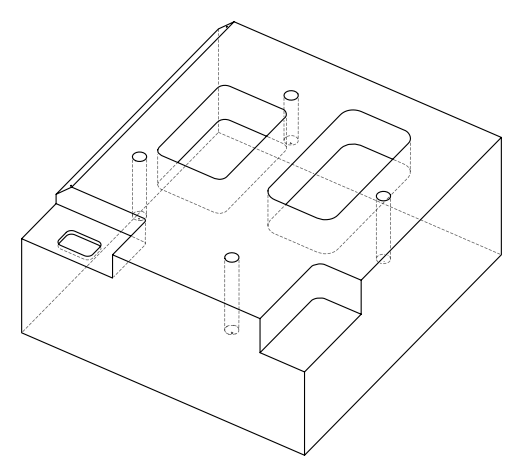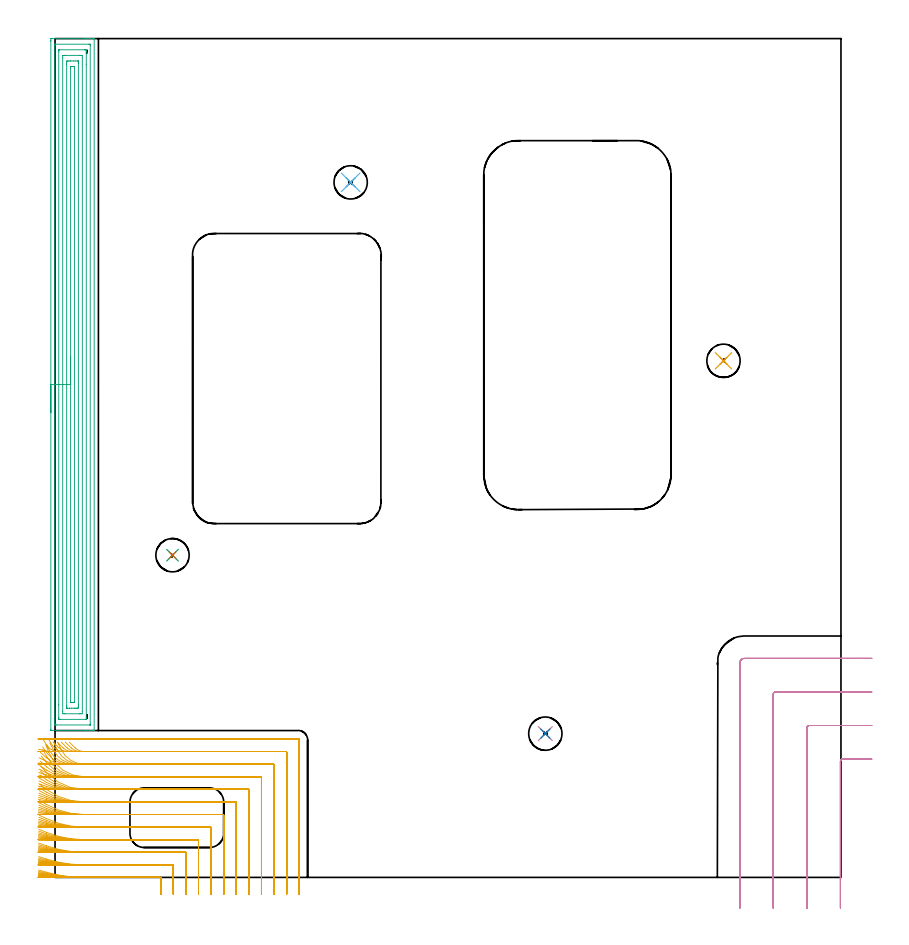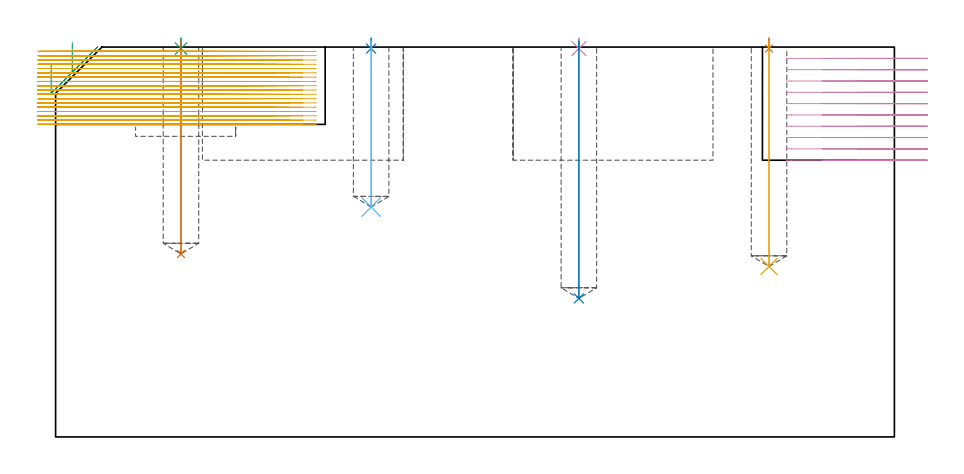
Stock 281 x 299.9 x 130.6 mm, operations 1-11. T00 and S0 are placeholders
(PLAN: 14 operations, 7 tool changes, 107.9 min)
(1 SPOT_DRILL | STEP1POCKET | NXT0321_9005460120000 | 0.03 min | 1 mm3)
(2 SPOT_DRILL_1 | STEP1POCKET_1 | NXT0321_9005460120000 | 0.03 min | 2 mm3)
(3 SPOT_DRILL_2 | STEP1POCKET_2 | NXT0321_9005460120000 | 0.03 min | 1 mm3)
(4 SPOT_DRILL_3 | STEP1POCKET_3 | NXT0321_9005460120000 | 0.03 min | 1 mm3)
(5 DRILL_BLIND_HOLE_INTO_CENTER | STEP1POCKET | UGT0301_229 | 0.3 min | 7892 mm3)
(6 DRILL_BLIND_HOLE_INTO_CENTER_1 | STEP1POCKET_1 | UGT0301_229 | 0.22 min | 5683 mm3)
(7 DRILL_BLIND_HOLE_INTO_CENTER_2 | STEP1POCKET_2 | UGT0301_229 | 0.29 min | 7425 mm3)
(8 DRILL_BLIND_HOLE_INTO_CENTER_3 | STEP1POCKET_3 | UGT0301_229 | 0.35 min | 9080 mm3)
(9 AREA_MILL | FG_CHAMFER_SURFACE | UGT0205_001 | 12.13 min | 30596 mm3)
(10 MILL_CORNER_NOTCH_RECTANGULAR | CORNER_NOTCH_RECTANGULAR | NXT0201_012 | Follow Part, ap 4, ae 75% | 9.04 min | 143819 mm3)
(11 MILL_CORNER_NOTCH_RECTANGULAR_1 | CORNER_NOTCH_RECTANGULAR_1 | NXT0201_008 | Follow Part, ap 1.5, ae 75% | 47.93 min | 121853 mm3)
(12 MILL_RECTANGULAR_POCKET | POCKET_RECTANGULAR_STRAIGHT | NXT0201_011 | Follow Part, ap 3, ae 75% | 21.23 min | 262664 mm3)
(13 MILL_RECTANGULAR_POCKET_1 | POCKET_RECTANGULAR_STRAIGHT_1 | NXT0201_012 | Follow Part, ap 4, ae 75% | 15.7 min | 329533 mm3)
(14 MILL_RECTANGULAR_POCKET_2 | POCKET_RECTANGULAR_STRAIGHT_2 | UGT0201_101 | Follow Part, ap 2.5, ae 75% | 0.6 min | 2750 mm3)
(TOOL NXT0321_9005460120000 | NC Spot Drill, 142deg, 12mm, Carbide, Uncoated | D12 PA142 FL30 Z2)
(TOOL UGT0301_229 | Twist Drill 11.9 mm | D11.9 PA118 FL100 Z2)
(TOOL UGT0205_001 | Chamfer Mill 20 x 3 x 45 deg. | D20 FL50 Z2)
(TOOL NXT0201_012 | ENDMILL 16mm [2P460-1600-NA 1630] | D16 FL38 Z6)
(TOOL NXT0201_008 | ENDMILL 6mm [2P460-0600-NA 1630] | D6 FL26 Z6)
(TOOL NXT0201_011 | ENDMILL 12mm [2P460-1200-NA 1630] | D12 FL38 Z6)
(TOOL UGT0201_101 | End Mill 10 mm | D10 FL12 Z2)
(OP 1 SPOT_DRILL)
G17 G21 G94 G90
T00 M6
G54
G17 G0 G90 X239. Y184.7 S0 M3
G43 Z140.6 H0
G94 G81 G98 Z130.088 F250. R133.6
G80
M5
M2
(OP 2 SPOT_DRILL_1)
G17 G21 G94 G90
T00 M6
G54
G17 G0 G90 X105.7 Y248.5 S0 M3
G43 Z140.6 H0
G94 G81 G98 Z130.088 F250. R133.6
G80
M5
M2
(OP 3 SPOT_DRILL_2)
G17 G21 G94 G90
T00 M6
G54
G17 G0 G90 X42. Y115.2 S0 M3
G43 Z140.6 H0
G94 G81 G98 Z130.088 F250. R133.6
G80
M5
M2
(OP 4 SPOT_DRILL_3)
G17 G21 G94 G90
T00 M6
G54
G17 G0 G90 X175.3 Y51.4 S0 M3
G43 Z140.6 H0
G94 G81 G98 Z130.088 F250. R133.6
G80
M5
M2
(OP 5 DRILL_BLIND_HOLE_INTO_CENTER)
G17 G21 G94 G90
T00 M6
G54
G17 G0 G90 X239. Y184.7 S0 M3
G43 Z140.6 H0
G94 G81 G98 Z57.1 F250. R132.6
G80
M5
M2
(OP 6 DRILL_BLIND_HOLE_INTO_CENTER_1)
G17 G21 G94 G90
T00 M6
G54
G17 G0 G90 X105.7 Y248.5 S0 M3
G43 Z140.6 H0
G94 G81 G98 Z77. F250. R132.6
G80
M5
M2
(OP 7 DRILL_BLIND_HOLE_INTO_CENTER_2)
G17 G21 G94 G90
T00 M6
G54
G17 G0 G90 X42. Y115.2 S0 M3
G43 Z140.6 H0
G94 G81 G98 Z61.3 F250. R132.6
G80
M5
M2
(OP 8 DRILL_BLIND_HOLE_INTO_CENTER_3)
G17 G21 G94 G90
T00 M6
G54
G17 G0 G90 X175.3 Y51.4 S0 M3
G43 Z140.6 H0
G94 G81 G98 Z46.4 F250. R132.6
G80
M5
M2
(OP 9 AREA_MILL)
G17 G21 G94 G90
T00 M6
G54
G17 G0 G90 X-1.5 Y166.2 S1061 M3
G43 Z140.6 H0
Z125.1
G94 G1 Y166.238 Z124.228 F250.
Y166.352 Z123.363
Y166.541 Z122.512
Y166.803 Z121.68
Y167.137 Z120.874
Y167.54 Z120.1
Y168.008 Z119.364
Y168.54 Z118.672
Y169.129 Z118.029
Y169.772 Z117.44
Y170.464 Z116.908
Y171.2 Z116.44
Y171.974 Z116.037
Y172.78 Z115.703
Y173.612 Z115.441
Y174.464 Z115.252
Y175.328 Z115.138
Y176.2 Z115.1
Y299.017
X-1.498 Y299.3 Z115.102
X-1.492 Y299.893 Z115.106
X-1.488 Y299.896 Z115.11
X-0.891 Y299.9 Z115.706
X10.713 Z127.307
X11.299 Z127.896
X11.606 Z128.202
X12.192 Z128.788
X12.499 Z129.094
X13.113 Z129.713
X13.581 Z130.18
X13.945 Y299.897 Z130.536
X13.972 Y299.895 Z130.563
X13.997 Y299.89 Z130.588
X14. Y299.746 Z130.6
Y52.654
X13.998 Y52.51 Z130.588
X13.947 Y52.507 Z130.538
X13.581 Y52.5 Z130.18
X13.113 Z129.713
X12.499 Z129.094
X11.299 Z127.896
X10.713 Z127.307
X2.26 Z118.857
X-1.13 Z115.467
X-1.185 Y52.501 Z115.412
X-1.492 Y52.51 Z115.106
X-1.499 Y52.815 Z115.099
Y52.839
X-1.5 Y176.2 Z115.1
X-0.086 Z116.514
Y297.603
X-0.084 Y297.69 Z116.516
X-0.079 Y297.863 Z116.521
X-0.076 Y297.892 Z116.524
X-0.07 Y297.894 Z116.53
X-0.047 Y297.897 Z116.553
X0.001 Y297.899 Z116.601
X12.116 Z128.716
X12.499 Y297.893 Z129.099
X12.553 Y297.89 Z129.153
X12.579 Y297.884 Z129.179
X12.585 Y297.516 Z129.185
Y54.797
X12.584 Y54.71 Z129.184
X12.579 Y54.537 Z129.179
X12.576 Y54.508 Z129.176
X12.57 Y54.506 Z129.17
X12.547 Y54.503 Z129.147
X12.499 Y54.501 Z129.099
X0.384 Z116.984
X0.001 Y54.507 Z116.601
X-0.053 Y54.51 Z116.547
X-0.079 Y54.515 Z116.521
X-0.086 Y54.884 Z116.514
Y176.2
X1.328 Z117.928
X1.329 Y295.297 Z117.929
X1.333 Y295.732 Z117.933
X1.335 Y295.845 Z117.935
X1.344 Y295.89 Z117.944
X1.451 Y295.895 Z118.051
X1.619 Y295.899 Z118.219
X10.546 Y295.9 Z127.146
X10.713 Y295.897 Z127.313
X10.881 Y295.891 Z127.481
X11.165 Y295.875 Z127.765
X11.167 Y295.732 Z127.767
X11.17 Y295.275 Z127.77
X11.171 Y290.703 Z127.771
Y57.103
X11.167 Y56.668 Z127.767
X11.165 Y56.555 Z127.765
X11.155 Y56.51 Z127.755
X11.049 Y56.505 Z127.649
X10.88 Y56.501 Z127.48
X1.954 Y56.5 Z118.554
X1.787 Y56.503 Z118.387
X1.619 Y56.509 Z118.219
X1.335 Y56.525 Z117.935
X1.333 Y56.668 Z117.933
X1.329 Y57.125 Z117.929
X1.328 Y61.711 Z117.928
Y176.2
X2.743 Z119.343
Y293.056
X2.75 Y293.878 Z119.35
X3.572 Y293.9 Z120.172
X3.62 Z120.22
X8.976 Z125.576
X9.75 Y293.877 Z126.35
X9.757 Y293.12 Z126.357
Y59.344
X9.75 Y58.522 Z126.35
X8.928 Y58.5 Z125.528
X8.88 Z125.48
X3.524 Z120.124
X2.75 Y58.523 Z119.35
X2.743 Y59.281 Z119.343
Y176.2
X4.157 Z120.757
Y290.687
X4.158 Y291.272 Z120.758
X4.16 Y291.577 Z120.76
X4.164 Y291.878 Z120.764
X4.465 Y291.89 Z121.065
X4.732 Y291.897 Z121.332
X5.357 Y291.9 Z121.957
X5.622 Z122.222
X6.514 Z123.114
X7.407 Z124.007
X8.035 Y291.896 Z124.635
X8.308 Y291.892 Z124.908
X8.336 Y291.88 Z124.936
X8.338 Y291.861 Z124.938
X8.342 Y291.272 Z124.942
X8.343 Y290.965 Z124.943
Y61.713
X8.342 Y61.128 Z124.942
X8.34 Y60.823 Z124.94
X8.336 Y60.523 Z124.936
X8.035 Y60.51 Z124.635
X7.768 Y60.503 Z124.368
X7.143 Y60.5 Z123.743
X6.878 Z123.478
X5.986 Z122.586
X5.093 Z121.693
X4.465 Y60.503 Z121.065
X4.192 Y60.508 Z120.792
X4.163 Y60.52 Z120.763
X4.161 Y60.539 Z120.761
X4.158 Y61.128 Z120.758
X4.157 Y61.435 Z120.757
Y176.2
X5.571 Z122.171
Y289.488
X5.573 Y289.827 Z122.173
X5.575 Y289.869 Z122.175
X5.577 Y289.883 Z122.177
X5.592 Y289.89 Z122.192
X5.7 Y289.895 Z122.3
X5.839 Y289.899 Z122.439
X6.25 Y289.9 Z122.85
X6.731 Y289.899 Z123.331
X6.883 Y289.896 Z123.483
X6.915 Y289.891 Z123.515
X6.922 Y289.888 Z123.522
X6.925 Y289.877 Z123.525
X6.927 Y289.843 Z123.527
X6.929 Y289.702 Z123.529
Y289.488
Y62.912
X6.926 Y62.573 Z123.526
X6.925 Y62.531 Z123.525
X6.923 Y62.517 Z123.523
X6.908 Y62.51 Z123.508
X6.799 Y62.505 Z123.399
X6.661 Y62.501 Z123.261
X6.25 Y62.5 Z122.85
X5.769 Y62.501 Z122.369
X5.617 Y62.504 Z122.217
X5.585 Y62.508 Z122.185
X5.578 Y62.512 Z122.178
X5.575 Y62.523 Z122.175
X5.573 Y62.557 Z122.173
X5.571 Y62.698 Z122.171
Y62.912
Y176.2
Y177.072 Z122.209
Y177.936 Z122.323
Y178.788 Z122.512
Y179.62 Z122.774
Y180.426 Z123.108
Y181.2 Z123.511
Y181.936 Z123.98
Y182.628 Z124.511
Y183.271 Z125.1
Y183.86 Z125.743
Y184.392 Z126.435
Y184.86 Z127.171
Y185.263 Z127.945
Y185.597 Z128.751
Y185.859 Z129.583
Y186.048 Z130.435
Y186.162 Z131.3
Y186.2 Z132.171
G0 Z140.6
M5
M2
(OP 10 MILL_CORNER_NOTCH_RECTANGULAR)
G17 G21 G94 G90
T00 M6
G54
G17 G0 G90 X292. Y42.3 S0 M3
G43 Z140.6 H1
Z126.81
G94 G1 X289. F250.
X281.596 F500.
G3 X280.8 Y41.504 R0.8
G1 Y-8.
Y-11. F250.
G0 Z140.6
X292. Y54.3
Z126.81
G1 X289.
X269.596 F500.
G3 X268.8 Y53.504 R0.8
G1 Y-8.
Y-11. F250.
G0 Z140.6
X292. Y66.3
Z126.81
G1 X289.
X257.596 F500.
G3 X256.8 Y65.504 R0.8
G1 Y-8.
Y-11. F250.
G0 Z140.6
X292. Y78.3
Z126.81
G1 X289.
X246.5 F500.
G3 X244.8 Y76.6 R1.7
G1 Y-8.
Y-11. F250.
G0 Z140.6
X292. Y42.3
Z123.02
G1 X289.
X281.596 F500.
G3 X280.8 Y41.504 R0.8
G1 Y-8.
Y-11. F250.
G0 Z140.6
X292. Y54.3
Z123.02
G1 X289.
X269.596 F500.
G3 X268.8 Y53.504 R0.8
G1 Y-8.
Y-11. F250.
G0 Z140.6
X292. Y66.3
Z123.02
G1 X289.
X257.596 F500.
G3 X256.8 Y65.504 R0.8
G1 Y-8.
Y-11. F250.
G0 Z140.6
X292. Y78.3
Z123.02
G1 X289.
X246.5 F500.
G3 X244.8 Y76.6 R1.7
G1 Y-8.
Y-11. F250.
G0 Z140.6
X292. Y42.3
Z119.23
G1 X289.
X281.596 F500.
G3 X280.8 Y41.504 R0.8
G1 Y-8.
Y-11. F250.
G0 Z140.6
X292. Y54.3
Z119.23
G1 X289.
X269.596 F500.
G3 X268.8 Y53.504 R0.8
G1 Y-8.
Y-11. F250.
G0 Z140.6
X292. Y66.3
Z119.23
G1 X289.
X257.596 F500.
G3 X256.8 Y65.504 R0.8
G1 Y-8.
Y-11. F250.
G0 Z140.6
X292. Y78.3
Z119.23
G1 X289.
X246.5 F500.
G3 X244.8 Y76.6 R1.7
G1 Y-8.
Y-11. F250.
G0 Z140.6
X292. Y42.3
Z115.44
G1 X289.
X281.596 F500.
G3 X280.8 Y41.504 R0.8
G1 Y-8.
Y-11. F250.
G0 Z140.6
X292. Y54.3
Z115.44
G1 X289.
X269.596 F500.
G3 X268.8 Y53.504 R0.8
G1 Y-8.
Y-11. F250.
G0 Z140.6
X292. Y66.3
Z115.44
G1 X289.
X257.596 F500.
G3 X256.8 Y65.504 R0.8
G1 Y-8.
Y-11. F250.
G0 Z140.6
X292. Y78.3
Z115.44
G1 X289.
X246.5 F500.
G3 X244.8 Y76.6 R1.7
G1 Y-8.
Y-11. F250.
G0 Z140.6
X292. Y42.3
Z111.65
G1 X289.
X281.596 F500.
G3 X280.8 Y41.504 R0.8
G1 Y-8.
Y-11. F250.
G0 Z140.6
X292. Y54.3
Z111.65
G1 X289.
X269.596 F500.
G3 X268.8 Y53.504 R0.8
G1 Y-8.
Y-11. F250.
G0 Z140.6
X292. Y66.3
Z111.65
G1 X289.
X257.596 F500.
G3 X256.8 Y65.504 R0.8
G1 Y-8.
Y-11. F250.
G0 Z140.6
X292. Y78.3
Z111.65
G1 X289.
X246.5 F500.
G3 X244.8 Y76.6 R1.7
G1 Y-8.
Y-11. F250.
G0 Z140.6
X292. Y42.3
Z107.86
G1 X289.
X281.596 F500.
G3 X280.8 Y41.504 R0.8
G1 Y-8.
Y-11. F250.
G0 Z140.6
X292. Y54.3
Z107.86
G1 X289.
X269.596 F500.
G3 X268.8 Y53.504 R0.8
G1 Y-8.
Y-11. F250.
G0 Z140.6
X292. Y66.3
Z107.86
G1 X289.
X257.596 F500.
G3 X256.8 Y65.504 R0.8
G1 Y-8.
Y-11. F250.
G0 Z140.6
X292. Y78.3
Z107.86
G1 X289.
X246.5 F500.
G3 X244.8 Y76.6 R1.7
G1 Y-8.
Y-11. F250.
G0 Z140.6
X292. Y42.3
Z104.07
G1 X289.
X281.596 F500.
G3 X280.8 Y41.504 R0.8
G1 Y-8.
Y-11. F250.
G0 Z140.6
X292. Y54.3
Z104.07
G1 X289.
X269.596 F500.
G3 X268.8 Y53.504 R0.8
G1 Y-8.
Y-11. F250.
G0 Z140.6
X292. Y66.3
Z104.07
G1 X289.
X257.596 F500.
G3 X256.8 Y65.504 R0.8
G1 Y-8.
Y-11. F250.
G0 Z140.6
X292. Y78.3
Z104.07
G1 X289.
X246.5 F500.
G3 X244.8 Y76.6 R1.7
G1 Y-8.
Y-11. F250.
G0 Z140.6
X292. Y42.3
Z100.28
G1 X289.
X281.596 F500.
G3 X280.8 Y41.504 R0.8
G1 Y-8.
Y-11. F250.
G0 Z140.6
X292. Y54.3
Z100.28
G1 X289.
X269.596 F500.
G3 X268.8 Y53.504 R0.8
G1 Y-8.
Y-11. F250.
G0 Z140.6
X292. Y66.3
Z100.28
G1 X289.
X257.596 F500.
G3 X256.8 Y65.504 R0.8
G1 Y-8.
Y-11. F250.
G0 Z140.6
X292. Y78.3
Z100.28
G1 X289.
X246.5 F500.
G3 X244.8 Y76.6 R1.7
G1 Y-8.
Y-11. F250.
G0 Z140.6
X292. Y42.3
Z96.49
G1 X289.
X281.596 F500.
G3 X280.8 Y41.504 R0.8
G1 Y-8.
Y-11. F250.
G0 Z140.6
X292. Y54.3
Z96.49
G1 X289.
X269.596 F500.
G3 X268.8 Y53.504 R0.8
G1 Y-8.
Y-11. F250.
G0 Z140.6
X292. Y66.3
Z96.49
G1 X289.
X257.596 F500.
G3 X256.8 Y65.504 R0.8
G1 Y-8.
Y-11. F250.
G0 Z140.6
X292. Y78.3
Z96.49
G1 X289.
X246.5 F500.
G3 X244.8 Y76.6 R1.7
G1 Y-8.
Y-11. F250.
G0 Z140.6
X292. Y42.3
Z92.7
G1 X289.
X281.596 F500.
G3 X280.8 Y41.504 R0.8
G1 Y-8.
Y-11. F250.
G0 Z140.6
X292. Y54.3
Z92.7
G1 X289.
X269.596 F500.
G3 X268.8 Y53.504 R0.8
G1 Y-8.
Y-11. F250.
G0 Z140.6
X292. Y66.3
Z92.7
G1 X289.
X257.596 F500.
G3 X256.8 Y65.504 R0.8
G1 Y-8.
Y-11. F250.
G0 Z140.6
X292. Y78.3
Z92.7
G1 X289.
X246.5 F500.
G3 X244.8 Y76.6 R1.7
G1 Y-8.
Y-11. F250.
G0 Z140.6
M5
M2
(OP 11 MILL_CORNER_NOTCH_RECTANGULAR_1)
G17 G21 G94 G90
T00 M6
G54
G17 G0 G90 X37.8 Y-6. S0 M3
G43 Z140.6 H1
Z129.161
G94 G1 Y-3. F250.
Y-0.296 F500.
G3 X37.504 Y0. R0.3
G1 X10.385
G2 X-3. Y1.844 R49.5
G1 X-5.888 Y2.655 F250.
G0 Z140.6
X42.3 Y-6.
Z129.161
G1 Y-3.
Y4.204 F500.
G3 X42.004 Y4.5 R0.3
G1 X10.385
G2 X-3. Y6.537 R45.
G1 X-5.864 Y7.429 F250.
G0 Z140.6
X46.8 Y-6.
Z129.161
G1 Y-3.
Y8.703 F500.
G3 X46.503 Y9. R0.3
G1 X10.385
G2 X-3. Y11.276 R40.5
G1 X-5.831 Y12.267 F250.
G0 Z140.6
X51.3 Y-6.
Z129.161
G1 Y-3.
Y13.203 F500.
G3 X51.003 Y13.5 R0.3
G1 X10.385
G2 X-3. Y16.081 R36.
G1 X-5.785 Y17.196 F250.
G0 Z140.6
X55.8 Y-6.
Z129.161
G1 Y-3.
Y17.703 F500.
G3 X55.503 Y18. R0.3
G1 X10.385
G2 X-3. Y20.985 R31.5
G1 X-5.716 Y22.26 F250.
G0 Z140.6
X60.3 Y-6.
Z129.161
G1 Y-3.
Y22.203 F500.
G3 X60.003 Y22.5 R0.3
G1 X10.385
G2 X-3. Y26.051 R27.
G1 X-5.605 Y27.539 F250.
G0 Z140.6
X64.8 Y-6.
Z129.161
G1 Y-3.
Y26.703 F500.
G3 X64.503 Y27. R0.3
G1 X10.385
G2 X-3. Y31.415 R22.5
G1 X-5.411 Y33.199 F250.
G0 Z140.6
X69.3 Y-6.
Z129.161
G1 Y-3.
Y31.203 F500.
G3 X69.003 Y31.5 R0.3
G1 X10.385
G2 X-3. Y37.465 R18.
G1 X-5.006 Y39.696 F250.
G0 Z140.6
X73.8 Y-6.
Z129.161
G1 Y-3.
Y35.703 F500.
G3 X73.503 Y36. R0.3
G1 X10.385
G2 X-2.179 Y44.562 R13.5
G1 X-3.276 Y47.354 F250.
G0 Z140.6
X78.3 Y-6.
Z129.161
G1 Y-3.
Y40.202 F500.
G3 X78.002 Y40.5 R0.3
G1 X10.385
G2 X2.323 Y45.5 R9.
G1 X0.99 Y48.187 F250.
G0 Z140.6
X82.8 Y-6.
Z129.161
G1 Y-3.
Y44.702 F500.
G3 X82.502 Y45. R0.3
G1 X10.385
G2 X7.251 Y46.271 R4.5
G1 X5.098 Y48.36 F250.
G0 Z140.6
X87.3 Y-6.
Z129.161
G1 Y-3.
Y49.202 F500.
G3 X87.002 Y49.5 R0.3
G1 X10.385
X7.385 F250.
G0 Z140.6
X37.8 Y-6.
Z127.722
G1 Y-3.
Y-0.296 F500.
G3 X37.504 Y0. R0.3
G1 X8.945
G2 X-3. Y1.463 R49.5
G1 X-5.911 Y2.187 F250.
G0 Z140.6
X42.3 Y-6.
Z127.722
G1 Y-3.
Y4.204 F500.
G3 X42.004 Y4.5 R0.3
G1 X8.945
G2 X-3. Y6.114 R45.
G1 X-5.892 Y6.911 F250.
G0 Z140.6
X46.8 Y-6.
Z127.722
G1 Y-3.
Y8.703 F500.
G3 X46.503 Y9. R0.3
G1 X8.945
G2 X-3. Y10.801 R40.5
G1 X-5.867 Y11.686 F250.
G0 Z140.6
X51.3 Y-6.
Z127.722
G1 Y-3.
Y13.203 F500.
G3 X51.003 Y13.5 R0.3
G1 X8.945
G2 X-3. Y15.539 R36.
G1 X-5.83 Y16.535 F250.
G0 Z140.6
X55.8 Y-6.
Z127.722
G1 Y-3.
Y17.703 F500.
G3 X55.503 Y18. R0.3
G1 X8.945
G2 X-3. Y20.353 R31.5
G1 X-5.776 Y21.49 F250.
G0 Z140.6
X60.3 Y-6.
Z127.722
G1 Y-3.
Y22.203 F500.
G3 X60.003 Y22.5 R0.3
G1 X8.945
G2 X-3. Y25.286 R27.
G1 X-5.69 Y26.613 F250.
G0 Z140.6
X64.8 Y-6.
Z127.722
G1 Y-3.
Y26.703 F500.
G3 X64.503 Y27. R0.3
G1 X8.945
G2 X-3. Y30.432 R22.5
G1 X-5.542 Y32.025 F250.
G0 Z140.6
X69.3 Y-6.
Z127.722
G1 Y-3.
Y31.203 F500.
G3 X69.003 Y31.5 R0.3
G1 X8.945
G2 X-3. Y36.034 R18.
G1 X-5.244 Y38.025 F250.
G0 Z140.6
X73.8 Y-6.
Z127.722
G1 Y-3.
Y35.703 F500.
G3 X73.503 Y36. R0.3
G1 X8.945
G2 X-2.94 Y43.097 R13.5
G1 X-4.363 Y45.738 F250.
G0 Z140.6
X78.3 Y-6.
Z127.722
G1 Y-3.
Y40.202 F500.
G3 X78.002 Y40.5 R0.3
G1 X8.945
G2 X0.882 Y45.5 R9.
G1 X-0.451 Y48.187 F250.
G0 Z140.6
X82.8 Y-6.
Z127.722
G1 Y-3.
Y44.702 F500.
G3 X82.502 Y45. R0.3
G1 X8.945
G2 X5.811 Y46.27 R4.5
G1 X3.658 Y48.36 F250.
G0 Z140.6
X87.3 Y-6.
Z127.722
G1 Y-3.
Y49.202 F500.
G3 X87.002 Y49.5 R0.3
G1 X8.945
X5.945 F250.
G0 Z140.6
X37.8 Y-6.
Z126.283
G1 Y-3.
Y-0.296 F500.
G3 X37.504 Y0. R0.3
G1 X7.507
G2 X-3. Y1.128 R49.5
G1 X-5.932 Y1.765 F250.
G0 Z140.6
X42.3 Y-6.
Z126.283
G1 Y-3.
Y4.204 F500.
G3 X42.004 Y4.5 R0.3
G1 X7.507
G2 X-3. Y5.744 R45.
G1 X-5.917 Y6.444 F250.
G0 Z140.6
X46.8 Y-6.
Z126.283
G1 Y-3.
Y8.703 F500.
G3 X46.503 Y9. R0.3
G1 X7.507
G2 X-3. Y10.387 R40.5
G1 X-5.897 Y11.165 F250.
G0 Z140.6
X51.3 Y-6.
Z126.283
G1 Y-3.
Y13.203 F500.
G3 X51.003 Y13.5 R0.3
G1 X7.507
G2 X-3. Y15.068 R36.
G1 X-5.869 Y15.943 F250.
G0 Z140.6
X55.8 Y-6.
Z126.283
G1 Y-3.
Y17.703 F500.
G3 X55.503 Y18. R0.3
G1 X7.507
G2 X-3. Y19.804 R31.5
G1 X-5.828 Y20.805 F250.
G0 Z140.6
X60.3 Y-6.
Z126.283
G1 Y-3.
Y22.203 F500.
G3 X60.003 Y22.5 R0.3
G1 X7.507
G2 X-3. Y24.628 R27.
G1 X-5.764 Y25.796 F250.
G0 Z140.6
X64.8 Y-6.
Z126.283
G1 Y-3.
Y26.703 F500.
G3 X64.503 Y27. R0.3
G1 X7.507
G2 X-3. Y29.604 R22.5
G1 X-5.653 Y31.005 F250.
G0 Z140.6
X69.3 Y-6.
Z126.283
G1 Y-3.
Y31.203 F500.
G3 X69.003 Y31.5 R0.3
G1 X7.507
G2 X-3. Y34.885 R18.
G1 X-5.436 Y36.636 F250.
G0 Z140.6
X73.8 Y-6.
Z126.283
G1 Y-3.
Y35.703 F500.
G3 X73.503 Y36. R0.3
G1 X7.507
G2 X-3. Y41.024 R13.5
G1 X-4.884 Y43.359 F250.
G0 Z140.6
X78.3 Y-6.
Z126.283
G1 Y-3.
Y40.202 F500.
G3 X78.002 Y40.5 R0.3
G1 X7.507
G2 X-0.531 Y45.453 R9.
G1 X-1.88 Y48.132 F250.
G0 Z140.6
X82.8 Y-6.
Z126.283
G1 Y-3.
Y44.702 F500.
G3 X82.502 Y45. R0.3
G1 X7.507
G2 X4.373 Y46.271 R4.5
G1 X2.22 Y48.36 F250.
G0 Z140.6
X87.3 Y-6.
Z126.283
G1 Y-3.
Y49.202 F500.
G3 X87.002 Y49.5 R0.3
G1 X7.507
X4.507 F250.
G0 Z140.6
X37.8 Y-6.
Z124.844
G1 Y-3.
Y-0.296 F500.
G3 X37.504 Y0. R0.3
G1 X6.069
G2 X-3. Y0.838 R49.5
G1 X-5.949 Y1.388 F250.
G0 Z140.6
X42.3 Y-6.
Z124.844
G1 Y-3.
Y4.204 F500.
G3 X42.004 Y4.5 R0.3
G1 X6.069
G2 X-3. Y5.423 R45.
G1 X-5.938 Y6.028 F250.
G0 Z140.6
X46.8 Y-6.
Z124.844
G1 Y-3.
Y8.703 F500.
G3 X46.503 Y9. R0.3
G1 X6.069
G2 X-3. Y10.028 R40.5
G1 X-5.924 Y10.7 F250.
G0 Z140.6
X51.3 Y-6.
Z124.844
G1 Y-3.
Y13.203 F500.
G3 X51.003 Y13.5 R0.3
G1 X6.069
G2 X-3. Y14.661 R36.
G1 X-5.903 Y15.417 F250.
G0 Z140.6
X55.8 Y-6.
Z124.844
G1 Y-3.
Y17.703 F500.
G3 X55.503 Y18. R0.3
G1 X6.069
G2 X-3. Y19.334 R31.5
G1 X-5.873 Y20.198 F250.
G0 Z140.6
X60.3 Y-6.
Z124.844
G1 Y-3.
Y22.203 F500.
G3 X60.003 Y22.5 R0.3
G1 X6.069
G2 X-3. Y24.069 R27.
G1 X-5.826 Y25.076 F250.
G0 Z140.6
X64.8 Y-6.
Z124.844
G1 Y-3.
Y26.703 F500.
G3 X64.503 Y27. R0.3
G1 X6.069
G2 X-3. Y28.909 R22.5
G1 X-5.746 Y30.118 F250.
G0 Z140.6
X69.3 Y-6.
Z124.844
G1 Y-3.
Y31.203 F500.
G3 X69.003 Y31.5 R0.3
G1 X6.069
G2 X-3. Y33.952 R18.
G1 X-5.591 Y35.463 F250.
G0 Z140.6
X73.8 Y-6.
Z124.844
G1 Y-3.
Y35.703 F500.
G3 X73.503 Y36. R0.3
G1 X6.069
G2 X-3. Y39.5 R13.5
G1 X-5.222 Y41.515 F250.
G0 Z140.6
X78.3 Y-6.
Z124.844
G1 Y-3.
Y40.202 F500.
G3 X78.002 Y40.5 R0.3
G1 X6.069
G2 X-1.706 Y44.968 R9.
G1 X-3.217 Y47.559 F250.
G0 Z140.6
X82.8 Y-6.
Z124.844
G1 Y-3.
Y44.702 F500.
G3 X82.502 Y45. R0.3
G1 X6.069
G2 X2.93 Y46.276 R4.5
G1 X0.781 Y48.368 F250.
G0 Z140.6
X87.3 Y-6.
Z124.844
G1 Y-3.
Y49.202 F500.
G3 X87.002 Y49.5 R0.3
G1 X6.069
X3.069 F250.
G0 Z140.6
X37.8 Y-6.
Z123.405
G1 Y-3.
Y-0.296 F500.
G3 X37.504 Y0. R0.3
G1 X4.604
G2 X-3. Y0.588 R49.5
G1 X-5.964 Y1.048 F250.
G0 Z140.6
X42.3 Y-6.
Z123.405
G1 Y-3.
Y4.204 F500.
G3 X42.004 Y4.5 R0.3
G1 X4.604
G2 X-3. Y5.147 R45.
G1 X-5.957 Y5.654 F250.
G0 Z140.6
X46.8 Y-6.
Z123.405
G1 Y-3.
Y8.703 F500.
G3 X46.503 Y9. R0.3
G1 X4.604
G2 X-3. Y9.72 R40.5
G1 X-5.947 Y10.284 F250.
G0 Z140.6
X51.3 Y-6.
Z123.405
G1 Y-3.
Y13.203 F500.
G3 X51.003 Y13.5 R0.3
G1 X4.604
G2 X-3. Y14.312 R36.
G1 X-5.932 Y14.946 F250.
G0 Z140.6
X55.8 Y-6.
Z123.405
G1 Y-3.
Y17.703 F500.
G3 X55.503 Y18. R0.3
G1 X4.604
G2 X-3. Y18.932 R31.5
G1 X-5.911 Y19.656 F250.
G0 Z140.6
X60.3 Y-6.
Z123.405
G1 Y-3.
Y22.203 F500.
G3 X60.003 Y22.5 R0.3
G1 X4.604
G2 X-3. Y23.593 R27.
G1 X-5.879 Y24.438 F250.
G0 Z140.6
X64.8 Y-6.
Z123.405
G1 Y-3.
Y26.703 F500.
G3 X64.503 Y27. R0.3
G1 X4.604
G2 X-3. Y28.324 R22.5
G1 X-5.823 Y29.338 F250.
G0 Z140.6
X69.3 Y-6.
Z123.405
G1 Y-3.
Y31.203 F500.
G3 X69.003 Y31.5 R0.3
G1 X4.604
G2 X-3. Y33.185 R18.
G1 X-5.719 Y34.452 F250.
G0 Z140.6
X73.8 Y-6.
Z123.405
G1 Y-3.
Y35.703 F500.
G3 X73.503 Y36. R0.3
G1 X4.604
G2 X-3. Y38.345 R13.5
G1 X-5.479 Y40.035 F250.
G0 Z140.6
X78.3 Y-6.
Z123.405
G1 Y-3.
Y40.202 F500.
G3 X78.002 Y40.5 R0.3
G1 X4.604
G2 X-2.663 Y44.191 R9.
G1 X-4.433 Y46.614 F250.
G0 Z140.6
X82.8 Y-6.
Z123.405
G1 Y-3.
Y44.702 F500.
G3 X82.502 Y45. R0.3
G1 X4.604
G2 X1.387 Y46.353 R4.5
G1 X-0.711 Y48.498 F250.
G0 Z140.6
X87.3 Y-6.
Z123.405
G1 Y-3.
Y49.202 F500.
G3 X87.002 Y49.5 R0.3
G1 X4.604
X1.604 F250.
G0 Z140.6
X37.8 Y-6.
Z121.967
G1 Y-3.
Y-0.296 F500.
G3 X37.504 Y0. R0.3
G1 X2.938
G2 X-3. Y0.357 R49.5
G1 X-5.978 Y0.717 F250.
G0 Z140.6
X42.3 Y-6.
Z121.967
G1 Y-3.
Y4.204 F500.
G3 X42.004 Y4.5 R0.3
G1 X2.938
G2 X-3. Y4.894 R45.
G1 X-5.974 Y5.289 F250.
G0 Z140.6
X46.8 Y-6.
Z121.967
G1 Y-3.
Y8.703 F500.
G3 X46.503 Y9. R0.3
G1 X2.938
G2 X-3. Y9.438 R40.5
G1 X-5.968 Y9.878 F250.
G0 Z140.6
X51.3 Y-6.
Z121.967
G1 Y-3.
Y13.203 F500.
G3 X51.003 Y13.5 R0.3
G1 X2.938
G2 X-3. Y13.993 R36.
G1 X-5.959 Y14.488 F250.
G0 Z140.6
X55.8 Y-6.
Z121.967
G1 Y-3.
Y17.703 F500.
G3 X55.503 Y18. R0.3
G1 X2.938
G2 X-3. Y18.565 R31.5
G1 X-5.946 Y19.13 F250.
G0 Z140.6
X60.3 Y-6.
Z121.967
G1 Y-3.
Y22.203 F500.
G3 X60.003 Y22.5 R0.3
G1 X2.938
G2 X-3. Y23.161 R27.
G1 X-5.927 Y23.821 F250.
G0 Z140.6
X64.8 Y-6.
Z121.967
G1 Y-3.
Y26.703 F500.
G3 X64.503 Y27. R0.3
G1 X2.938
G2 X-3. Y27.798 R22.5
G1 X-5.894 Y28.589 F250.
G0 Z140.6
X69.3 Y-6.
Z121.967
G1 Y-3.
Y31.203 F500.
G3 X69.003 Y31.5 R0.3
G1 X2.938
G2 X-3. Y32.508 R18.
G1 X-5.832 Y33.497 F250.
G0 Z140.6
X73.8 Y-6.
Z121.967
G1 Y-3.
Y35.703 F500.
G3 X73.503 Y36. R0.3
G1 X2.938
G2 X-3. Y37.376 R13.5
G1 X-5.694 Y38.696 F250.
G0 Z140.6
X78.3 Y-6.
Z121.967
G1 Y-3.
Y40.202 F500.
G3 X78.002 Y40.5 R0.3
G1 X2.938
G2 X-3. Y42.737 R9.
G1 X-5.254 Y44.716 F250.
G0 Z140.6
X82.8 Y-6.
Z121.967
G1 Y-3.
Y44.702 F500.
G3 X82.502 Y45. R0.3
G1 X2.938
G2 X-0.889 Y47.133 R4.5
G1 X-2.467 Y49.684 F250.
G0 Z140.6
X87.3 Y-6.
Z121.967
G1 Y-3.
Y49.202 F500.
G3 X87.002 Y49.5 R0.3
G1 X2.938
X-0.062 F250.
G0 Z140.6
X37.8 Y-6.
Z120.528
G1 Y-3.
Y-0.296 F500.
G3 X37.504 Y0. R0.3
G1 X1.014
G2 X-3. Y0.163 R49.5
G1 X-5.99 Y0.406 F250.
G0 Z140.6
X42.3 Y-6.
Z120.528
G1 Y-3.
Y4.204 F500.
G3 X42.004 Y4.5 R0.3
G1 X1.014
G2 X-3. Y4.679 R45.
G1 X-5.988 Y4.947 F250.
G0 Z140.6
X46.8 Y-6.
Z120.528
G1 Y-3.
Y8.703 F500.
G3 X46.503 Y9. R0.3
G1 X1.014
G2 X-3. Y9.199 R40.5
G1 X-5.985 Y9.497 F250.
G0 Z140.6
X51.3 Y-6.
Z120.528
G1 Y-3.
Y13.203 F500.
G3 X51.003 Y13.5 R0.3
G1 X1.014
G2 X-3. Y13.725 R36.
G1 X-5.981 Y14.059 F250.
G0 Z140.6
X55.8 Y-6.
Z120.528
G1 Y-3.
Y17.703 F500.
G3 X55.503 Y18. R0.3
G1 X1.014
G2 X-3. Y18.257 R31.5
G1 X-5.976 Y18.639 F250.
G0 Z140.6
X60.3 Y-6.
Z120.528
G1 Y-3.
Y22.203 F500.
G3 X60.003 Y22.5 R0.3
G1 X1.014
G2 X-3. Y22.8 R27.
G1 X-5.967 Y23.246 F250.
G0 Z140.6
X64.8 Y-6.
Z120.528
G1 Y-3.
Y26.703 F500.
G3 X64.503 Y27. R0.3
G1 X1.014
G2 X-3. Y27.361 R22.5
G1 X-5.952 Y27.896 F250.
G0 Z140.6
X69.3 Y-6.
Z120.528
G1 Y-3.
Y31.203 F500.
G3 X69.003 Y31.5 R0.3
G1 X1.014
G2 X-3. Y31.953 R18.
G1 X-5.924 Y32.622 F250.
G0 Z140.6
X73.8 Y-6.
Z120.528
G1 Y-3.
Y35.703 F500.
G3 X73.503 Y36. R0.3
G1 X1.014
G2 X-3. Y36.611 R13.5
G1 X-5.864 Y37.503 F250.
G0 Z140.6
X78.3 Y-6.
Z120.528
G1 Y-3.
Y40.202 F500.
G3 X78.002 Y40.5 R0.3
G1 X1.014
G2 X-3. Y41.445 R9.
G1 X-5.685 Y42.783 F250.
G0 Z140.6
X82.8 Y-6.
Z120.528
G1 Y-3.
Y44.702 F500.
G3 X82.502 Y45. R0.3
G1 X1.014
G2 X-2.722 Y46.991 R4.5
G1 X-4.394 Y49.482 F250.
G0 Z140.6
X87.3 Y-6.
Z120.528
G1 Y-3.
Y49.202 F500.
G3 X87.002 Y49.5 R0.3
G1 X1.014
X-1.986 F250.
G0 Z140.6
X37.8 Y-6.
Z119.089
G1 Y-3.
Y-0.296 F500.
G3 X37.504 Y0. R0.3
G1 X-1.937
G2 X-3. Y0.011 R49.5
G1 X-5.999 Y0.076 F250.
G0 Z140.6
X42.3 Y-6.
Z119.089
G1 Y-3.
Y4.204 F500.
G3 X42.004 Y4.5 R0.3
G1 X-1.937
G2 X-3. Y4.513 R45.
G1 X-5.999 Y4.583 F250.
G0 Z140.6
X46.8 Y-6.
Z119.089
G1 Y-3.
Y8.703 F500.
G3 X46.503 Y9. R0.3
G1 X-1.937
G2 X-3. Y9.014 R40.5
G1 X-5.999 Y9.093 F250.
G0 Z140.6
X51.3 Y-6.
Z119.089
G1 Y-3.
Y13.203 F500.
G3 X51.003 Y13.5 R0.3
G1 X-1.937
G2 X-3. Y13.516 R36.
G1 X-5.999 Y13.604 F250.
G0 Z140.6
X55.8 Y-6.
Z119.089
G1 Y-3.
Y17.703 F500.
G3 X55.503 Y18. R0.3
G1 X-1.937
G2 X-3. Y18.018 R31.5
G1 X-5.998 Y18.119 F250.
G0 Z140.6
X60.3 Y-6.
Z119.089
G1 Y-3.
Y22.203 F500.
G3 X60.003 Y22.5 R0.3
G1 X-1.937
G2 X-3. Y22.521 R27.
G1 X-5.998 Y22.639 F250.
G0 Z140.6
X64.8 Y-6.
Z119.089
G1 Y-3.
Y26.703 F500.
G3 X64.503 Y27. R0.3
G1 X-1.937
G2 X-3. Y27.025 R22.5
G1 X-5.997 Y27.167 F250.
G0 Z140.6
X69.3 Y-6.
Z119.089
G1 Y-3.
Y31.203 F500.
G3 X69.003 Y31.5 R0.3
G1 X-1.937
G2 X-3. Y31.531 R18.
G1 X-5.995 Y31.708 F250.
G0 Z140.6
X73.8 Y-6.
Z119.089
G1 Y-3.
Y35.703 F500.
G3 X73.503 Y36. R0.3
G1 X-1.937
G2 X-3. Y36.042 R13.5
G1 X-5.991 Y36.278 F250.
G0 Z140.6
X78.3 Y-6.
Z119.089
G1 Y-3.
Y40.202 F500.
G3 X78.002 Y40.5 R0.3
G1 X-1.937
G2 X-3. Y40.563 R9.
G1 X-5.979 Y40.917 F250.
G0 Z140.6
X82.8 Y-6.
Z119.089
G1 Y-3.
Y44.702 F500.
G3 X82.502 Y45. R0.3
G1 X-1.937
G2 X-3. Y45.127 R4.5
G1 X-5.915 Y45.836 F250.
G0 Z140.6
X87.3 Y-6.
Z119.089
G1 Y-3.
Y49.202 F500.
G3 X87.002 Y49.5 R0.3
G1 X-1.937
X-4.937 F250.
G0 Z140.6
X37.8 Y-6.
Z117.65
G1 Y-3.
Y-0.296 F500.
G3 X37.504 Y0. R0.3
G1 X-2.898
X-3.
X-6. Y0.006 F250.
G0 Z140.6
X42.3 Y-6.
Z117.65
G1 Y-3.
Y4.204 F500.
G3 X42.004 Y4.5 R0.3
G1 X-2.898
X-3.
X-6. Y4.507 F250.
G0 Z140.6
X46.8 Y-6.
Z117.65
G1 Y-3.
Y8.703 F500.
G3 X46.503 Y9. R0.3
G1 X-2.898
X-3.
X-6. Y9.008 F250.
G0 Z140.6
X51.3 Y-6.
Z117.65
G1 Y-3.
Y13.203 F500.
G3 X51.003 Y13.5 R0.3
G1 X-2.898
X-3.
X-6. Y13.509 F250.
G0 Z140.6
X55.8 Y-6.
Z117.65
G1 Y-3.
Y17.703 F500.
G3 X55.503 Y18. R0.3
G1 X-2.898
X-3.
X-6. Y18.01 F250.
G0 Z140.6
X60.3 Y-6.
Z117.65
G1 Y-3.
Y22.203 F500.
G3 X60.003 Y22.5 R0.3
G1 X-2.898
X-3.
X-6. Y22.512 F250.
G0 Z140.6
X64.8 Y-6.
Z117.65
G1 Y-3.
Y26.703 F500.
G3 X64.503 Y27. R0.3
G1 X-2.898
X-3.
X-6. Y27.014 F250.
G0 Z140.6
X69.3 Y-6.
Z117.65
G1 Y-3.
Y31.203 F500.
G3 X69.003 Y31.5 R0.3
G1 X-2.898
X-3.
X-6. Y31.517 F250.
G0 Z140.6
X73.8 Y-6.
Z117.65
G1 Y-3.
Y35.703 F500.
G3 X73.503 Y36. R0.3
G1 X-2.898
X-3.
X-6. Y36.023 F250.
G0 Z140.6
X78.3 Y-6.
Z117.65
G1 Y-3.
Y40.202 F500.
G3 X78.002 Y40.5 R0.3
G1 X-2.898
X-3. Y40.501
X-6. Y40.535 F250.
G0 Z140.6
X82.8 Y-6.
Z117.65
G1 Y-3.
Y44.702 F500.
G3 X82.502 Y45. R0.3
G1 X-2.898
X-3. Y45.001
X-5.999 Y45.069 F250.
G0 Z140.6
X87.3 Y-6.
Z117.65
G1 Y-3.
Y49.202 F500.
G3 X87.002 Y49.5 R0.3
G1 X-2.898
X-5.898 F250.
G0 Z140.6
X37.8 Y-6.
Z116.211
G1 Y-3.
Y-0.296 F500.
G3 X37.504 Y0. R0.3
G1 X-3.
X-6. F250.
G0 Z140.6
X42.3 Y-6.
Z116.211
G1 Y-3.
Y4.204 F500.
G3 X42.004 Y4.5 R0.3
G1 X-3.
X-6. F250.
G0 Z140.6
X46.8 Y-6.
Z116.211
G1 Y-3.
Y8.703 F500.
G3 X46.503 Y9. R0.3
G1 X-3.
X-6. F250.
G0 Z140.6
X51.3 Y-6.
Z116.211
G1 Y-3.
Y13.203 F500.
G3 X51.003 Y13.5 R0.3
G1 X-3.
X-6. F250.
G0 Z140.6
X55.8 Y-6.
Z116.211
G1 Y-3.
Y17.703 F500.
G3 X55.503 Y18. R0.3
G1 X-3.
X-6. F250.
G0 Z140.6
X60.3 Y-6.
Z116.211
G1 Y-3.
Y22.203 F500.
G3 X60.003 Y22.5 R0.3
G1 X-3.
X-6. F250.
G0 Z140.6
X64.8 Y-6.
Z116.211
G1 Y-3.
Y26.703 F500.
G3 X64.503 Y27. R0.3
G1 X-3.
X-6. F250.
G0 Z140.6
X69.3 Y-6.
Z116.211
G1 Y-3.
Y31.203 F500.
G3 X69.003 Y31.5 R0.3
G1 X-3.
X-6. F250.
G0 Z140.6
X73.8 Y-6.
Z116.211
G1 Y-3.
Y35.703 F500.
G3 X73.503 Y36. R0.3
G1 X-3.
X-6. F250.
G0 Z140.6
X78.3 Y-6.
Z116.211
G1 Y-3.
Y40.202 F500.
G3 X78.002 Y40.5 R0.3
G1 X-3.
X-6. F250.
G0 Z140.6
X82.8 Y-6.
Z116.211
G1 Y-3.
Y44.702 F500.
G3 X82.502 Y45. R0.3
G1 X-3.
X-6. F250.
G0 Z140.6
X87.3 Y-6.
Z116.211
G1 Y-3.
Y49.202 F500.
G3 X87.002 Y49.5 R0.3
G1 X-3.
X-6. F250.
G0 Z140.6
X37.8 Y-6.
Z114.772
G1 Y-3.
Y-0.296 F500.
G3 X37.504 Y0. R0.3
G1 X-3.
X-6. F250.
G0 Z140.6
X42.3 Y-6.
Z114.772
G1 Y-3.
Y4.204 F500.
G3 X42.004 Y4.5 R0.3
G1 X-3.
X-6. F250.
G0 Z140.6
X46.8 Y-6.
Z114.772
G1 Y-3.
Y8.703 F500.
G3 X46.503 Y9. R0.3
G1 X-3.
X-6. F250.
G0 Z140.6
X51.3 Y-6.
Z114.772
G1 Y-3.
Y13.203 F500.
G3 X51.003 Y13.5 R0.3
G1 X-3.
X-6. F250.
G0 Z140.6
X55.8 Y-6.
Z114.772
G1 Y-3.
Y17.703 F500.
G3 X55.503 Y18. R0.3
G1 X-3.
X-6. F250.
G0 Z140.6
X60.3 Y-6.
Z114.772
G1 Y-3.
Y22.203 F500.
G3 X60.003 Y22.5 R0.3
G1 X-3.
X-6. F250.
G0 Z140.6
X64.8 Y-6.
Z114.772
G1 Y-3.
Y26.703 F500.
G3 X64.503 Y27. R0.3
G1 X-3.
X-6. F250.
G0 Z140.6
X69.3 Y-6.
Z114.772
G1 Y-3.
Y31.203 F500.
G3 X69.003 Y31.5 R0.3
G1 X-3.
X-6. F250.
G0 Z140.6
X73.8 Y-6.
Z114.772
G1 Y-3.
Y35.703 F500.
G3 X73.503 Y36. R0.3
G1 X-3.
X-6. F250.
G0 Z140.6
X78.3 Y-6.
Z114.772
G1 Y-3.
Y40.202 F500.
G3 X78.002 Y40.5 R0.3
G1 X-3.
X-6. F250.
G0 Z140.6
X82.8 Y-6.
Z114.772
G1 Y-3.
Y44.702 F500.
G3 X82.502 Y45. R0.3
G1 X-3.
X-6. F250.
G0 Z140.6
X87.3 Y-6.
Z114.772
G1 Y-3.
Y49.202 F500.
G3 X87.002 Y49.5 R0.3
G1 X-3.
X-6. F250.
G0 Z140.6
X37.8 Y-6.
Z113.333
G1 Y-3.
Y-0.296 F500.
G3 X37.504 Y0. R0.3
G1 X-3.
X-6. F250.
G0 Z140.6
X42.3 Y-6.
Z113.333
G1 Y-3.
Y4.204 F500.
G3 X42.004 Y4.5 R0.3
G1 X-3.
X-6. F250.
G0 Z140.6
X46.8 Y-6.
Z113.333
G1 Y-3.
Y8.703 F500.
G3 X46.503 Y9. R0.3
G1 X-3.
X-6. F250.
G0 Z140.6
X51.3 Y-6.
Z113.333
G1 Y-3.
Y13.203 F500.
G3 X51.003 Y13.5 R0.3
G1 X-3.
X-6. F250.
G0 Z140.6
X55.8 Y-6.
Z113.333
G1 Y-3.
Y17.703 F500.
G3 X55.503 Y18. R0.3
G1 X-3.
X-6. F250.
G0 Z140.6
X60.3 Y-6.
Z113.333
G1 Y-3.
Y22.203 F500.
G3 X60.003 Y22.5 R0.3
G1 X-3.
X-6. F250.
G0 Z140.6
X64.8 Y-6.
Z113.333
G1 Y-3.
Y26.703 F500.
G3 X64.503 Y27. R0.3
G1 X-3.
X-6. F250.
G0 Z140.6
X69.3 Y-6.
Z113.333
G1 Y-3.
Y31.203 F500.
G3 X69.003 Y31.5 R0.3
G1 X-3.
X-6. F250.
G0 Z140.6
X73.8 Y-6.
Z113.333
G1 Y-3.
Y35.703 F500.
G3 X73.503 Y36. R0.3
G1 X-3.
X-6. F250.
G0 Z140.6
X78.3 Y-6.
Z113.333
G1 Y-3.
Y40.202 F500.
G3 X78.002 Y40.5 R0.3
G1 X-3.
X-6. F250.
G0 Z140.6
X82.8 Y-6.
Z113.333
G1 Y-3.
Y44.702 F500.
G3 X82.502 Y45. R0.3
G1 X-3.
X-6. F250.
G0 Z140.6
X87.3 Y-6.
Z113.333
G1 Y-3.
Y49.202 F500.
G3 X87.002 Y49.5 R0.3
G1 X-3.
X-6. F250.
G0 Z140.6
X37.8 Y-6.
Z111.894
G1 Y-3.
Y-0.296 F500.
G3 X37.504 Y0. R0.3
G1 X-3.
X-6. F250.
G0 Z140.6
X42.3 Y-6.
Z111.894
G1 Y-3.
Y4.204 F500.
G3 X42.004 Y4.5 R0.3
G1 X-3.
X-6. F250.
G0 Z140.6
X46.8 Y-6.
Z111.894
G1 Y-3.
Y8.703 F500.
G3 X46.503 Y9. R0.3
G1 X-3.
X-6. F250.
G0 Z140.6
X51.3 Y-6.
Z111.894
G1 Y-3.
Y13.203 F500.
G3 X51.003 Y13.5 R0.3
G1 X-3.
X-6. F250.
G0 Z140.6
X55.8 Y-6.
Z111.894
G1 Y-3.
Y17.703 F500.
G3 X55.503 Y18. R0.3
G1 X-3.
X-6. F250.
G0 Z140.6
X60.3 Y-6.
Z111.894
G1 Y-3.
Y22.203 F500.
G3 X60.003 Y22.5 R0.3
G1 X-3.
X-6. F250.
G0 Z140.6
X64.8 Y-6.
Z111.894
G1 Y-3.
Y26.703 F500.
G3 X64.503 Y27. R0.3
G1 X-3.
X-6. F250.
G0 Z140.6
X69.3 Y-6.
Z111.894
G1 Y-3.
Y31.203 F500.
G3 X69.003 Y31.5 R0.3
G1 X-3.
X-6. F250.
G0 Z140.6
X73.8 Y-6.
Z111.894
G1 Y-3.
Y35.703 F500.
G3 X73.503 Y36. R0.3
G1 X-3.
X-6. F250.
G0 Z140.6
X78.3 Y-6.
Z111.894
G1 Y-3.
Y40.202 F500.
G3 X78.002 Y40.5 R0.3
G1 X-3.
X-6. F250.
G0 Z140.6
X82.8 Y-6.
Z111.894
G1 Y-3.
Y44.702 F500.
G3 X82.502 Y45. R0.3
G1 X-3.
X-6. F250.
G0 Z140.6
X87.3 Y-6.
Z111.894
G1 Y-3.
Y49.202 F500.
G3 X87.002 Y49.5 R0.3
G1 X-3.
X-6. F250.
G0 Z140.6
X37.8 Y-6.
Z110.456
G1 Y-3.
Y-0.296 F500.
G3 X37.504 Y0. R0.3
G1 X-3.
X-6. F250.
G0 Z140.6
X42.3 Y-6.
Z110.456
G1 Y-3.
Y4.204 F500.
G3 X42.004 Y4.5 R0.3
G1 X-3.
X-6. F250.
G0 Z140.6
X46.8 Y-6.
Z110.456
G1 Y-3.
Y8.703 F500.
G3 X46.503 Y9. R0.3
G1 X-3.
X-6. F250.
G0 Z140.6
X51.3 Y-6.
Z110.456
G1 Y-3.
Y13.203 F500.
G3 X51.003 Y13.5 R0.3
G1 X-3.
X-6. F250.
G0 Z140.6
X55.8 Y-6.
Z110.456
G1 Y-3.
Y17.703 F500.
G3 X55.503 Y18. R0.3
G1 X-3.
X-6. F250.
G0 Z140.6
X60.3 Y-6.
Z110.456
G1 Y-3.
Y22.203 F500.
G3 X60.003 Y22.5 R0.3
G1 X-3.
X-6. F250.
G0 Z140.6
X64.8 Y-6.
Z110.456
G1 Y-3.
Y26.703 F500.
G3 X64.503 Y27. R0.3
G1 X-3.
X-6. F250.
G0 Z140.6
X69.3 Y-6.
Z110.456
G1 Y-3.
Y31.203 F500.
G3 X69.003 Y31.5 R0.3
G1 X-3.
X-6. F250.
G0 Z140.6
X73.8 Y-6.
Z110.456
G1 Y-3.
Y35.703 F500.
G3 X73.503 Y36. R0.3
G1 X-3.
X-6. F250.
G0 Z140.6
X78.3 Y-6.
Z110.456
G1 Y-3.
Y40.202 F500.
G3 X78.002 Y40.5 R0.3
G1 X-3.
X-6. F250.
G0 Z140.6
X82.8 Y-6.
Z110.456
G1 Y-3.
Y44.702 F500.
G3 X82.502 Y45. R0.3
G1 X-3.
X-6. F250.
G0 Z140.6
X87.3 Y-6.
Z110.456
G1 Y-3.
Y49.202 F500.
G3 X87.002 Y49.5 R0.3
G1 X-3.
X-6. F250.
G0 Z140.6
X37.8 Y-6.
Z109.017
G1 Y-3.
Y-0.296 F500.
G3 X37.504 Y0. R0.3
G1 X-3.
X-6. F250.
G0 Z140.6
X42.3 Y-6.
Z109.017
G1 Y-3.
Y4.204 F500.
G3 X42.004 Y4.5 R0.3
G1 X-3.
X-6. F250.
G0 Z140.6
X46.8 Y-6.
Z109.017
G1 Y-3.
Y8.703 F500.
G3 X46.503 Y9. R0.3
G1 X-3.
X-6. F250.
G0 Z140.6
X51.3 Y-6.
Z109.017
G1 Y-3.
Y13.203 F500.
G3 X51.003 Y13.5 R0.3
G1 X-3.
X-6. F250.
G0 Z140.6
X55.8 Y-6.
Z109.017
G1 Y-3.
Y17.703 F500.
G3 X55.503 Y18. R0.3
G1 X-3.
X-6. F250.
G0 Z140.6
X60.3 Y-6.
Z109.017
G1 Y-3.
Y22.203 F500.
G3 X60.003 Y22.5 R0.3
G1 X-3.
X-6. F250.
G0 Z140.6
X64.8 Y-6.
Z109.017
G1 Y-3.
Y26.703 F500.
G3 X64.503 Y27. R0.3
G1 X-3.
X-6. F250.
G0 Z140.6
X69.3 Y-6.
Z109.017
G1 Y-3.
Y31.203 F500.
G3 X69.003 Y31.5 R0.3
G1 X-3.
X-6. F250.
G0 Z140.6
X73.8 Y-6.
Z109.017
G1 Y-3.
Y35.703 F500.
G3 X73.503 Y36. R0.3
G1 X-3.
X-6. F250.
G0 Z140.6
X78.3 Y-6.
Z109.017
G1 Y-3.
Y40.202 F500.
G3 X78.002 Y40.5 R0.3
G1 X-3.
X-6. F250.
G0 Z140.6
X82.8 Y-6.
Z109.017
G1 Y-3.
Y44.702 F500.
G3 X82.502 Y45. R0.3
G1 X-3.
X-6. F250.
G0 Z140.6
X87.3 Y-6.
Z109.017
G1 Y-3.
Y49.202 F500.
G3 X87.002 Y49.5 R0.3
G1 X-3.
X-6. F250.
G0 Z140.6
X37.8 Y-6.
Z107.578
G1 Y-3.
Y-0.296 F500.
G3 X37.504 Y0. R0.3
G1 X-3.
X-6. F250.
G0 Z140.6
X42.3 Y-6.
Z107.578
G1 Y-3.
Y4.204 F500.
G3 X42.004 Y4.5 R0.3
G1 X-3.
X-6. F250.
G0 Z140.6
X46.8 Y-6.
Z107.578
G1 Y-3.
Y8.703 F500.
G3 X46.503 Y9. R0.3
G1 X-3.
X-6. F250.
G0 Z140.6
X51.3 Y-6.
Z107.578
G1 Y-3.
Y13.203 F500.
G3 X51.003 Y13.5 R0.3
G1 X-3.
X-6. F250.
G0 Z140.6
X55.8 Y-6.
Z107.578
G1 Y-3.
Y17.703 F500.
G3 X55.503 Y18. R0.3
G1 X-3.
X-6. F250.
G0 Z140.6
X60.3 Y-6.
Z107.578
G1 Y-3.
Y22.203 F500.
G3 X60.003 Y22.5 R0.3
G1 X-3.
X-6. F250.
G0 Z140.6
X64.8 Y-6.
Z107.578
G1 Y-3.
Y26.703 F500.
G3 X64.503 Y27. R0.3
G1 X-3.
X-6. F250.
G0 Z140.6
X69.3 Y-6.
Z107.578
G1 Y-3.
Y31.203 F500.
G3 X69.003 Y31.5 R0.3
G1 X-3.
X-6. F250.
G0 Z140.6
X73.8 Y-6.
Z107.578
G1 Y-3.
Y35.703 F500.
G3 X73.503 Y36. R0.3
G1 X-3.
X-6. F250.
G0 Z140.6
X78.3 Y-6.
Z107.578
G1 Y-3.
Y40.202 F500.
G3 X78.002 Y40.5 R0.3
G1 X-3.
X-6. F250.
G0 Z140.6
X82.8 Y-6.
Z107.578
G1 Y-3.
Y44.702 F500.
G3 X82.502 Y45. R0.3
G1 X-3.
X-6. F250.
G0 Z140.6
X87.3 Y-6.
Z107.578
G1 Y-3.
Y49.202 F500.
G3 X87.002 Y49.5 R0.3
G1 X-3.
X-6. F250.
G0 Z140.6
X37.8 Y-6.
Z106.139
G1 Y-3.
Y-0.296 F500.
G3 X37.504 Y0. R0.3
G1 X-3.
X-6. F250.
G0 Z140.6
X42.3 Y-6.
Z106.139
G1 Y-3.
Y4.204 F500.
G3 X42.004 Y4.5 R0.3
G1 X-3.
X-6. F250.
G0 Z140.6
X46.8 Y-6.
Z106.139
G1 Y-3.
Y8.703 F500.
G3 X46.503 Y9. R0.3
G1 X-3.
X-6. F250.
G0 Z140.6
X51.3 Y-6.
Z106.139
G1 Y-3.
Y13.203 F500.
G3 X51.003 Y13.5 R0.3
G1 X-3.
X-6. F250.
G0 Z140.6
X55.8 Y-6.
Z106.139
G1 Y-3.
Y17.703 F500.
G3 X55.503 Y18. R0.3
G1 X-3.
X-6. F250.
G0 Z140.6
X60.3 Y-6.
Z106.139
G1 Y-3.
Y22.203 F500.
G3 X60.003 Y22.5 R0.3
G1 X-3.
X-6. F250.
G0 Z140.6
X64.8 Y-6.
Z106.139
G1 Y-3.
Y26.703 F500.
G3 X64.503 Y27. R0.3
G1 X-3.
X-6. F250.
G0 Z140.6
X69.3 Y-6.
Z106.139
G1 Y-3.
Y31.203 F500.
G3 X69.003 Y31.5 R0.3
G1 X-3.
X-6. F250.
G0 Z140.6
X73.8 Y-6.
Z106.139
G1 Y-3.
Y35.703 F500.
G3 X73.503 Y36. R0.3
G1 X-3.
X-6. F250.
G0 Z140.6
X78.3 Y-6.
Z106.139
G1 Y-3.
Y40.202 F500.
G3 X78.002 Y40.5 R0.3
G1 X-3.
X-6. F250.
G0 Z140.6
X82.8 Y-6.
Z106.139
G1 Y-3.
Y44.702 F500.
G3 X82.502 Y45. R0.3
G1 X-3.
X-6. F250.
G0 Z140.6
X87.3 Y-6.
Z106.139
G1 Y-3.
Y49.202 F500.
G3 X87.002 Y49.5 R0.3
G1 X-3.
X-6. F250.
G0 Z140.6
X37.8 Y-6.
Z104.7
G1 Y-3.
Y-0.296 F500.
G3 X37.504 Y0. R0.3
G1 X-3.
X-6. F250.
G0 Z140.6
X42.3 Y-6.
Z104.7
G1 Y-3.
Y4.204 F500.
G3 X42.004 Y4.5 R0.3
G1 X-3.
X-6. F250.
G0 Z140.6
X46.8 Y-6.
Z104.7
G1 Y-3.
Y8.703 F500.
G3 X46.503 Y9. R0.3
G1 X-3.
X-6. F250.
G0 Z140.6
X51.3 Y-6.
Z104.7
G1 Y-3.
Y13.203 F500.
G3 X51.003 Y13.5 R0.3
G1 X-3.
X-6. F250.
G0 Z140.6
X55.8 Y-6.
Z104.7
G1 Y-3.
Y17.703 F500.
G3 X55.503 Y18. R0.3
G1 X-3.
X-6. F250.
G0 Z140.6
X60.3 Y-6.
Z104.7
G1 Y-3.
Y22.203 F500.
G3 X60.003 Y22.5 R0.3
G1 X-3.
X-6. F250.
G0 Z140.6
X64.8 Y-6.
Z104.7
G1 Y-3.
Y26.703 F500.
G3 X64.503 Y27. R0.3
G1 X-3.
X-6. F250.
G0 Z140.6
X69.3 Y-6.
Z104.7
G1 Y-3.
Y31.203 F500.
G3 X69.003 Y31.5 R0.3
G1 X-3.
X-6. F250.
G0 Z140.6
X73.8 Y-6.
Z104.7
G1 Y-3.
Y35.703 F500.
G3 X73.503 Y36. R0.3
G1 X-3.
X-6. F250.
G0 Z140.6
X78.3 Y-6.
Z104.7
G1 Y-3.
Y40.202 F500.
G3 X78.002 Y40.5 R0.3
G1 X-3.
X-6. F250.
G0 Z140.6
X82.8 Y-6.
Z104.7
G1 Y-3.
Y44.702 F500.
G3 X82.502 Y45. R0.3
G1 X-3.
X-6. F250.
G0 Z140.6
X87.3 Y-6.
Z104.7
G1 Y-3.
Y49.202 F500.
G3 X87.002 Y49.5 R0.3
G1 X-3.
X-6. F250.
G0 Z140.6
M5
M2
